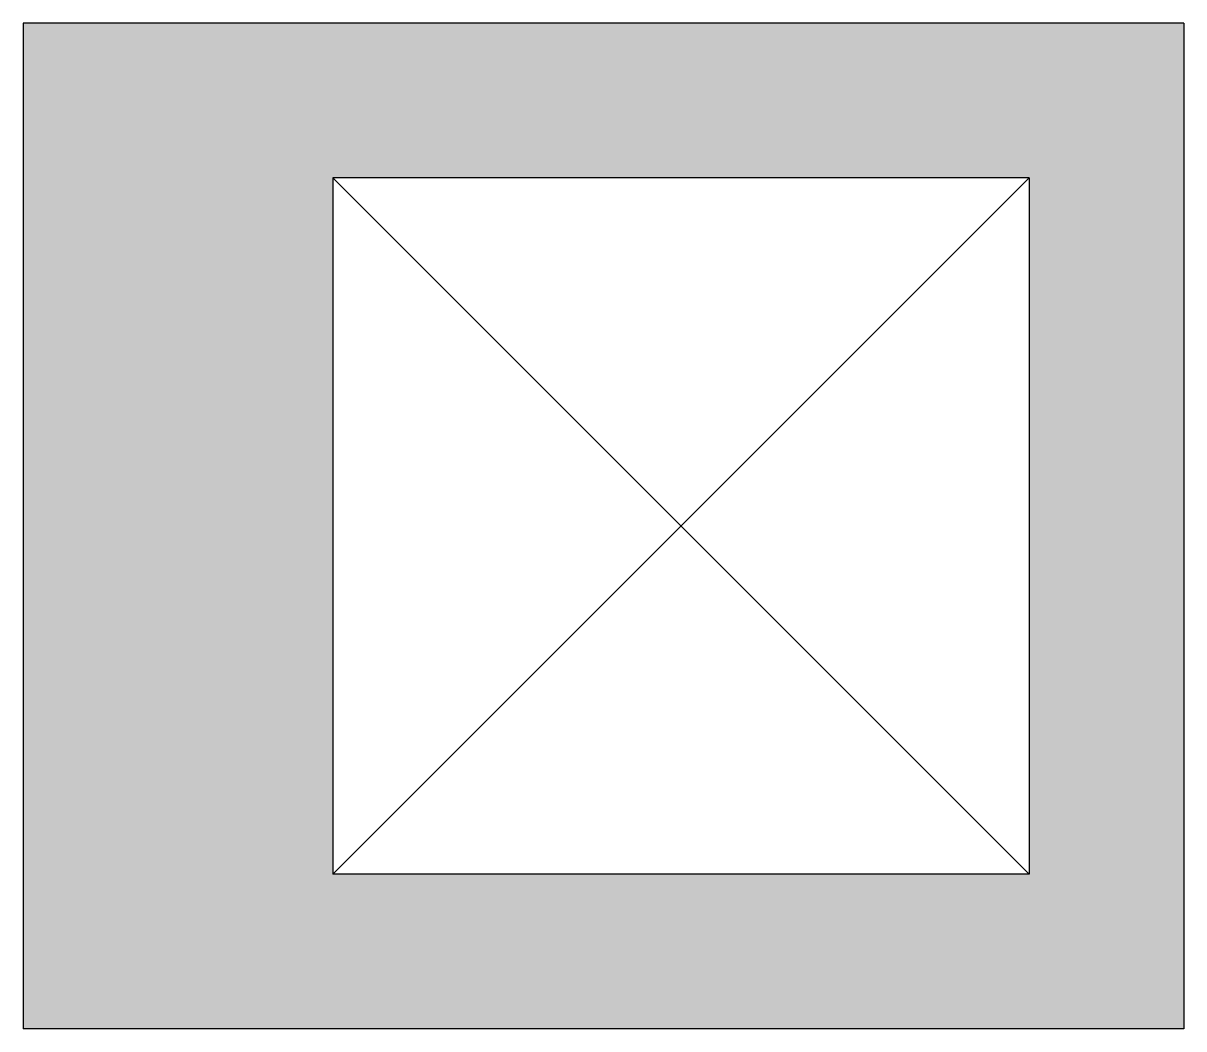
# Model space of a CAD drawing. Header units: metres. Extents: x 0 to 7.5, y -3.25 to 3.25.
import ezdxf

# ---------------------------------------------------------------- set-up
doc = ezdxf.new("R2010")
doc.units = ezdxf.units.M

msp = doc.modelspace()

# ---------------------------------------------------------------- hatches: boundary and pattern name
h = msp.add_hatch(color=256)
h.dxf.hatch_style = 1
h.paths.add_polyline_path([(7.5, 3.25), (0, 3.25), (0, -3.25), (7.5, -3.25)])
h.paths.add_polyline_path([(2, 2.25), (6.5, 2.25), (6.5, -2.25), (2, -2.25)], flags=16)

# ---------------------------------------------------------------- linework, layer by layer
for p, q in [((7.5, 3.25), (0, 3.25)), ((0, 3.25), (0, -3.25)), ((7.5, 3.25), (7.5, -3.25)), ((6.5, 2.25), (2, 2.25)), ((2, 2.25), (2, -2.25)), ((2, 2.25), (6.5, -2.25)), ((2, -2.25), (6.5, 2.25)), ((6.5, 2.25), (6.5, -2.25)), ((6.5, -2.25), (2, -2.25)), ((7.5, -3.25), (0, -3.25))]:
    msp.add_line(p, q)

doc.saveas('drawing.dxf')
